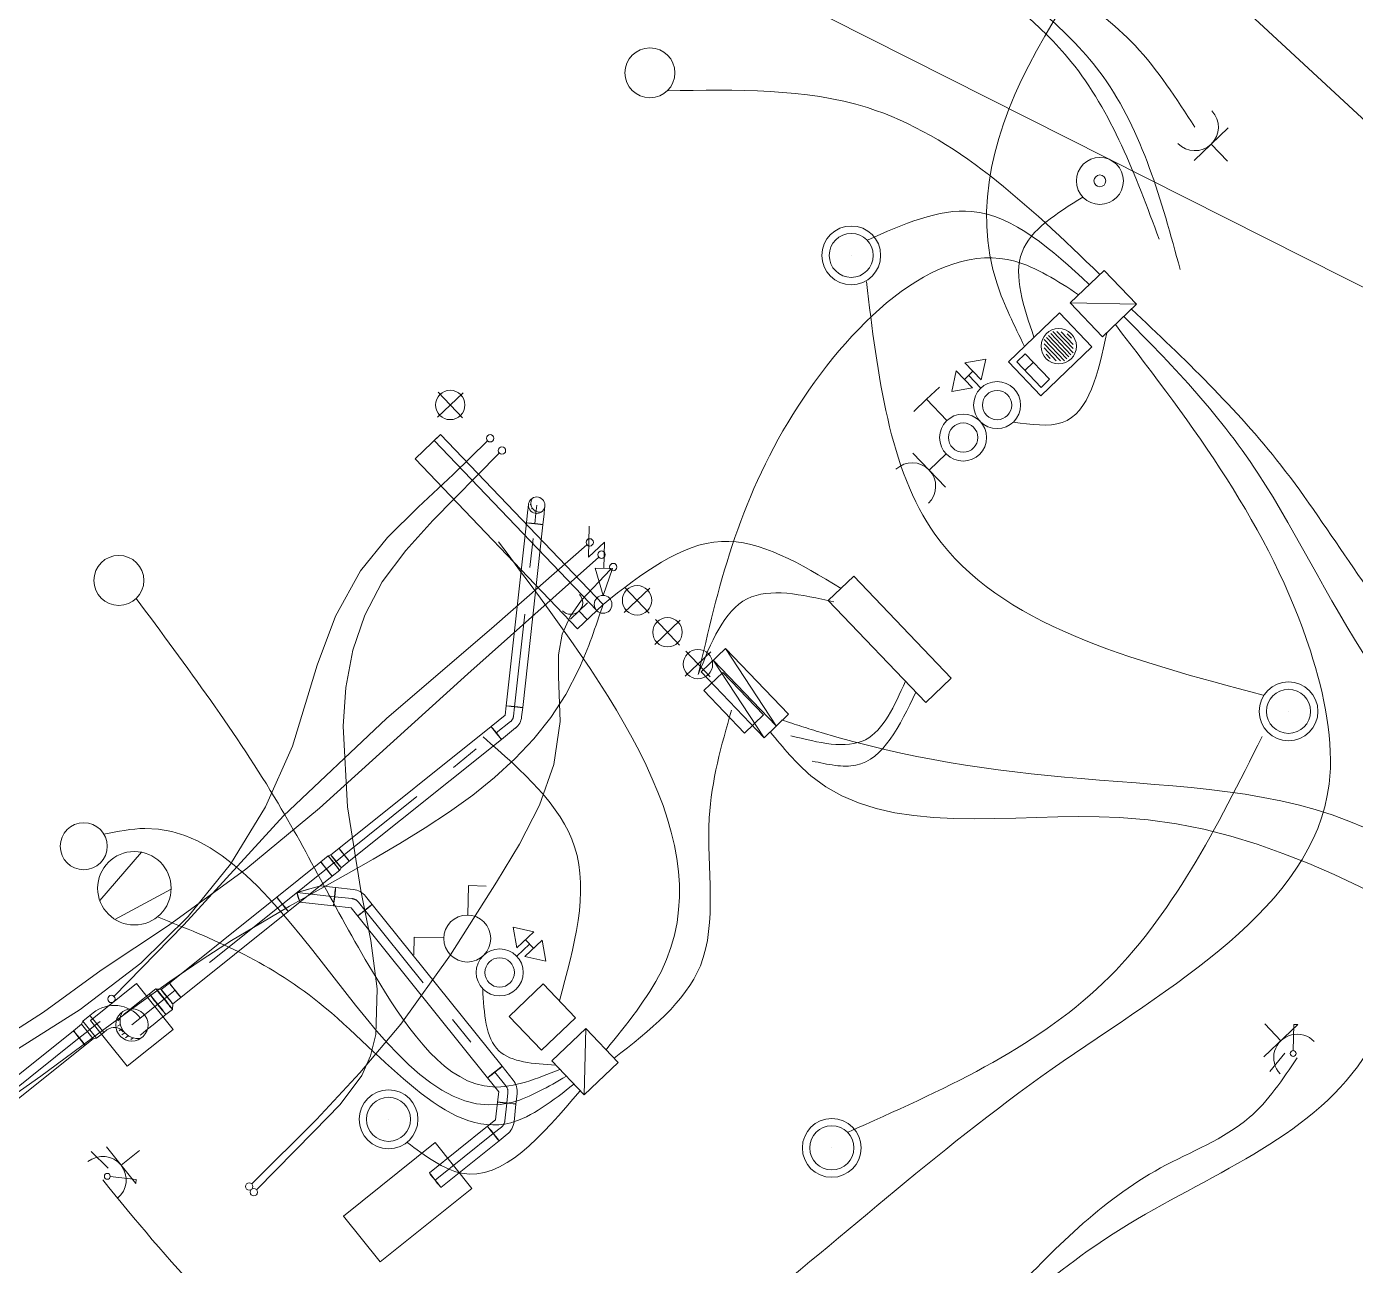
# Model space of a CAD drawing. Header units: metres. Extents: x 2747662.9 to 2747731.3, y 1250221.9 to 1250283.3.
# Drawn here: x 2747701.815 to 2747706.337, y 1250266.753 to 1250270.969 of the extents above; entities that cross this region are included whole.
import ezdxf

# ---------------------------------------------------------------- set-up
doc = ezdxf.new("R2010")
doc.units = ezdxf.units.M
doc.header["$MEASUREMENT"] = 0
for name, pattern in [('EL_Boden', [900, 600, -300]), ('STRICHPUNKT2-A0PKIVIO00', [0.635, 0.3175, -0.15875, 0, -0.15875]), ('STRICHPUNKT2-A0PKIVIT00', [0.635, 0.3175, -0.15875, 0, -0.15875])]:
    doc.linetypes.add(name, pattern=pattern)
for name, color, linetype in [('___deckendurchbruch', 7, 'Continuous'), ('___elektro', 7, 'Continuous'), ('___sanitär', 7, 'Continuous')]:
    doc.layers.add(name, color=color, linetype=linetype)

msp = doc.modelspace()

# ---------------------------------------------------------------- linework, layer by layer
at = {"layer": '___deckendurchbruch', "color": 215, "linetype": 'STRICHPUNKT2-A0PKIVIT00', "lineweight": 0, "true_color": 0xa44f91}
for p, q in [((2747703.2135, 1250269.6398), (2747703.3005, 1250269.7224)), ((2747703.2983, 1250269.6376), (2747703.2157, 1250269.7246)), ((2747703.8492, 1250268.9747), (2747703.9362, 1250269.0574)), ((2747703.9341, 1250268.9726), (2747703.8514, 1250269.0596)), ((2747703.9529, 1250268.8663), (2747704.0399, 1250268.949)), ((2747704.0377, 1250268.8641), (2747703.9551, 1250268.9511)), ((2747704.0565, 1250268.7579), (2747704.1435, 1250268.8405)), ((2747704.1414, 1250268.7557), (2747704.0587, 1250268.8427))]:
    msp.add_line(p, q, dxfattribs=at)
at = {"layer": '___deckendurchbruch', "color": 215, "linetype": 'Continuous', "lineweight": 0, "true_color": 0xa44f91}
for centre in [(2747703.257, 1250269.6811), (2747703.8927, 1250269.0161), (2747703.9964, 1250268.9076), (2747704.1, 1250268.7992)]:
    msp.add_circle(centre, 0.05, dxfattribs=at)
at = {"layer": '___elektro', "color": 30, "linetype": 'Continuous', "lineweight": 0, "true_color": 0xff8d1c}
for p, q in [((2747704.1717, 1250272.687), (2747707.6879, 1250269.4247)), ((2747702.9195, 1250271.8196), (2747707.7092, 1250269.4024)), ((2747703.8779, 1250270.873), (2747703.878, 1250270.8731)), ((2747703.9981, 1250270.8703), (2747703.9982, 1250270.8704)), ((2747703.8752, 1250270.7529), (2747703.8753, 1250270.7529)), ((2747703.9954, 1250270.7501), (2747703.9955, 1250270.7502)), ((2747703.9954, 1250270.7501), (2747703.9955, 1250270.7502)), ((2747703.9954, 1250270.7501), (2747703.9955, 1250270.7502)), ((2747705.7884, 1250270.5135), (2747705.904, 1250270.6241)), ((2747705.8462, 1250270.5688), (2747705.9015, 1250270.5109)), ((2747705.4124, 1250270.5016), (2747705.4124, 1250270.5017)), ((2747705.5255, 1250270.4991), (2747705.5255, 1250270.4991)), ((2747705.9015, 1250270.5109), (2747705.9015, 1250270.511)), ((2747705.9015, 1250270.5109), (2747705.9015, 1250270.511)), ((2747705.4098, 1250270.3885), (2747705.4098, 1250270.3886)), ((2747705.5229, 1250270.386), (2747705.523, 1250270.386)), ((2747704.5526, 1250270.2625), (2747704.5527, 1250270.2626)), ((2747704.694, 1250270.2593), (2747704.694, 1250270.2594)), ((2747704.6217, 1250270.1902), (2747704.6218, 1250270.1903)), ((2747704.5494, 1250270.1211), (2747704.5495, 1250270.1212)), ((2747704.5494, 1250270.1211), (2747704.5495, 1250270.1212)), ((2747704.6908, 1250270.118), (2747704.6909, 1250270.118)), ((2747705.482, 1250270.1393), (2747705.3663, 1250270.0288)), ((2747705.4675, 1250270.1255), (2747705.4676, 1250270.1256)), ((2747705.5926, 1250270.0237), (2747705.482, 1250270.1393)), ((2747705.4958, 1250270.1249), (2747705.4959, 1250270.1249)), ((2747705.4097, 1250270.0702), (2747705.4098, 1250270.0703)), ((2747705.4242, 1250270.0841), (2747705.4242, 1250270.0841)), ((2747705.4386, 1250270.0979), (2747705.4387, 1250270.0979)), ((2747705.4531, 1250270.1117), (2747705.4531, 1250270.1117)), ((2747705.5096, 1250270.1104), (2747705.5097, 1250270.1105)), ((2747705.5235, 1250270.096), (2747705.5235, 1250270.096)), ((2747705.5373, 1250270.0815), (2747705.5373, 1250270.0815)), ((2747705.5511, 1250270.0671), (2747705.5511, 1250270.0671)), ((2747705.3663, 1250270.0288), (2747705.4769, 1250269.9131)), ((2747705.3663, 1250270.0288), (2747705.5926, 1250270.0237)), ((2747705.3808, 1250270.0426), (2747705.3808, 1250270.0426)), ((2747705.3953, 1250270.0564), (2747705.3953, 1250270.0565)), ((2747705.4769, 1250269.9131), (2747705.5926, 1250270.0237)), ((2747705.5649, 1250270.0526), (2747705.565, 1250270.0526)), ((2747705.5787, 1250270.0381), (2747705.5788, 1250270.0382)), ((2747705.3302, 1250269.9942), (2747705.1567, 1250269.8284)), ((2747705.4408, 1250269.8786), (2747705.3302, 1250269.9942)), ((2747705.3802, 1250270.0143), (2747705.3802, 1250270.0144)), ((2747705.394, 1250269.9999), (2747705.394, 1250269.9999)), ((2747705.4078, 1250269.9854), (2747705.4078, 1250269.9854)), ((2747705.5492, 1250269.9822), (2747705.5492, 1250269.9823)), ((2747705.5636, 1250269.9961), (2747705.5637, 1250269.9961)), ((2747705.5781, 1250270.0099), (2747705.5781, 1250270.0099)), ((2747705.3076, 1250269.9311), (2747705.3767, 1250269.8588)), ((2747705.3855, 1250269.9364), (2747705.3855, 1250269.9364)), ((2747705.4216, 1250269.971), (2747705.4217, 1250269.971)), ((2747705.4354, 1250269.9565), (2747705.4355, 1250269.9565)), ((2747705.4493, 1250269.942), (2747705.4493, 1250269.9421)), ((2747705.5058, 1250269.9408), (2747705.5059, 1250269.9408)), ((2747705.5203, 1250269.9546), (2747705.5203, 1250269.9546)), ((2747705.5347, 1250269.9684), (2747705.5348, 1250269.9684)), ((2747705.2579, 1250269.9251), (2747705.258, 1250269.9252)), ((2747705.2783, 1250269.8893), (2747705.3336, 1250269.8315)), ((2747705.2786, 1250269.9034), (2747705.3477, 1250269.8312)), ((2747705.2859, 1250269.9104), (2747705.355, 1250269.8381)), ((2747705.2931, 1250269.9173), (2747705.3622, 1250269.845)), ((2747705.3003, 1250269.9242), (2747705.3694, 1250269.8519)), ((2747705.3217, 1250269.9308), (2747705.377, 1250269.8729)), ((2747705.3358, 1250269.9305), (2747705.3773, 1250269.8871)), ((2747705.3569, 1250269.9229), (2747705.3707, 1250269.9084)), ((2747705.4631, 1250269.9276), (2747705.4631, 1250269.9276)), ((2747705.4914, 1250269.9269), (2747705.4914, 1250269.927)), ((2747705.2673, 1250269.7127), (2747705.4408, 1250269.8786)), ((2747705.278, 1250269.8752), (2747705.3195, 1250269.8318)), ((2747705.2846, 1250269.8538), (2747705.2984, 1250269.8393)), ((2747704.9635, 1250269.7267), (2747704.9792, 1250269.797)), ((2747705.0345, 1250269.7392), (2747704.9792, 1250269.797)), ((2747705.0068, 1250269.7681), (2747705.0357, 1250269.7958)), ((2747705.0791, 1250269.8372), (2747705.0081, 1250269.8247)), ((2747705.0634, 1250269.7668), (2747705.0081, 1250269.8247)), ((2747705.0791, 1250269.8372), (2747705.0634, 1250269.7668)), ((2747705.1567, 1250269.8284), (2747705.2673, 1250269.7127)), ((2747705.2126, 1250269.7988), (2747705.2415, 1250269.8265)), ((2747705.3685, 1250269.8095), (2747705.3685, 1250269.8095)), ((2747705.0213, 1250269.7819), (2747705.0627, 1250269.7386)), ((2747705.212, 1250269.7706), (2747705.212, 1250269.7706)), ((2747704.878, 1250269.7003), (2747704.9214, 1250269.7417)), ((2747704.9635, 1250269.7267), (2747705.0345, 1250269.7392)), ((2747705.0627, 1250269.7386), (2747705.0628, 1250269.7386)), ((2747705.1759, 1250269.736), (2747705.1759, 1250269.736)), ((2747704.878, 1250269.7003), (2747704.8346, 1250269.6588)), ((2747704.9471, 1250269.628), (2747704.878, 1250269.7003)), ((2747704.9471, 1250269.628), (2747704.9471, 1250269.628)), ((2747705.0602, 1250269.6255), (2747705.0602, 1250269.6255)), ((2747705.0602, 1250269.6255), (2747705.0602, 1250269.6255)), ((2747705.1733, 1250269.6229), (2747705.1733, 1250269.6229)), ((2747703.1703, 1250269.5291), (2747703.1703, 1250269.5291)), ((2747704.942, 1250269.4018), (2747704.8314, 1250269.5174)), ((2747704.8867, 1250269.4596), (2747704.9445, 1250269.5149)), ((2747704.9445, 1250269.5149), (2747704.9446, 1250269.5149)), ((2747704.9445, 1250269.5149), (2747704.9446, 1250269.5149)), ((2747704.9445, 1250269.5149), (2747704.9446, 1250269.5149)), ((2747705.0576, 1250269.5123), (2747705.0577, 1250269.5124)), ((2747703.5007, 1250269.2915), (2747703.5008, 1250269.2916)), ((2747703.7277, 1250269.1627), (2747703.7301, 1250269.2687)), ((2747703.414, 1250269.2086), (2747703.414, 1250269.2086)), ((2747703.7819, 1250269.2145), (2747703.7277, 1250269.1627)), ((2747703.7799, 1250269.125), (2747703.7819, 1250269.2145)), ((2747702.0708, 1250269.1455), (2747702.0709, 1250269.1455)), ((2747702.191, 1250269.1428), (2747702.191, 1250269.1428)), ((2747703.8091, 1250269.1243), (2747703.7506, 1250269.1257)), ((2747703.7778, 1250269.0327), (2747703.7506, 1250269.1257)), ((2747703.7778, 1250269.0327), (2747703.8091, 1250269.1243)), ((2747704.5868, 1250269.057), (2747704.5868, 1250269.0571)), ((2747702.0681, 1250269.0253), (2747702.0682, 1250269.0254)), ((2747702.1883, 1250269.0226), (2747702.1883, 1250269.0227)), ((2747702.1883, 1250269.0226), (2747702.1883, 1250269.0227)), ((2747702.1883, 1250269.0226), (2747702.1883, 1250269.0227)), ((2747703.6665, 1250268.9521), (2747703.7244, 1250269.0073)), ((2747703.7771, 1250269.0024), (2747703.7772, 1250269.0024)), ((2747703.6955, 1250268.9797), (2747703.7231, 1250268.9508)), ((2747703.6955, 1250268.9797), (2747703.6955, 1250268.9797)), ((2747703.7231, 1250268.9508), (2747703.7231, 1250268.9508)), ((2747704.796, 1250268.925), (2747704.796, 1250268.925)), ((2747704.1939, 1250268.8523), (2747704.1107, 1250268.7728)), ((2747704.4081, 1250268.6282), (2747704.1939, 1250268.8523)), ((2747704.3665, 1250268.5885), (2747704.1939, 1250268.8523)), ((2747704.1523, 1250268.8126), (2747704.3665, 1250268.5885)), ((2747704.3249, 1250268.5487), (2747704.1523, 1250268.8126)), ((2747704.1731, 1250268.8324), (2747704.1731, 1250268.8324)), ((2747704.7092, 1250268.8421), (2747704.7093, 1250268.8421)), ((2747704.1107, 1250268.7728), (2747704.3249, 1250268.5487)), ((2747704.1107, 1250268.7728), (2747704.3249, 1250268.5487)), ((2747704.1315, 1250268.7927), (2747704.1316, 1250268.7927)), ((2747704.301, 1250268.7402), (2747704.301, 1250268.7403)), ((2747704.9185, 1250268.7101), (2747704.9185, 1250268.7101)), ((2747706.0406, 1250268.7106), (2747706.0406, 1250268.7106)), ((2747706.182, 1250268.7074), (2747706.182, 1250268.7074)), ((2747704.2178, 1250268.6608), (2747704.2179, 1250268.6608)), ((2747704.3249, 1250268.5487), (2747704.4081, 1250268.6282)), ((2747704.3249, 1250268.5487), (2747704.4081, 1250268.6282)), ((2747704.3249, 1250268.5487), (2747704.4081, 1250268.6282)), ((2747706.1097, 1250268.6383), (2747706.1097, 1250268.6383)), ((2747704.3873, 1250268.6083), (2747704.3873, 1250268.6084)), ((2747704.3457, 1250268.5686), (2747704.3458, 1250268.5686)), ((2747706.0374, 1250268.5692), (2747706.0374, 1250268.5692)), ((2747706.0374, 1250268.5692), (2747706.0374, 1250268.5692)), ((2747706.1788, 1250268.566), (2747706.1788, 1250268.5661)), ((2747701.9599, 1250268.2418), (2747701.9599, 1250268.2418)), ((2747702.0723, 1250268.2293), (2747702.0724, 1250268.2293)), ((2747701.9474, 1250268.1293), (2747701.9475, 1250268.1294)), ((2747702.2065, 1250268.1588), (2747702.0644, 1250267.9944)), ((2747702.104, 1250268.1337), (2747702.1041, 1250268.1338)), ((2747702.0599, 1250268.1169), (2747702.0599, 1250268.1169)), ((2747702.2797, 1250268.1144), (2747702.2798, 1250268.1144)), ((2747702.3072, 1250268.0332), (2747702.1158, 1250267.9303)), ((2747703.3166, 1250267.9452), (2747703.3188, 1250268.0452)), ((2747703.3188, 1250268.0452), (2747703.3788, 1250268.0439)), ((2747702.0847, 1250267.958), (2747702.0847, 1250267.958)), ((2747702.2604, 1250267.9386), (2747702.2604, 1250267.9387)), ((2747703.2595, 1250267.9231), (2747703.2595, 1250267.9231)), ((2747703.3726, 1250267.9205), (2747703.3726, 1250267.9206)), ((2747703.4712, 1250267.9042), (2747703.5416, 1250267.8884)), ((2747703.4712, 1250267.9042), (2747703.4838, 1250267.8332)), ((2747703.1348, 1250267.8693), (2747703.1335, 1250267.8093)), ((2747703.2348, 1250267.8671), (2747703.1348, 1250267.8693)), ((2747703.4838, 1250267.8332), (2747703.5416, 1250267.8884)), ((2747703.5114, 1250267.8042), (2747703.5693, 1250267.8595)), ((2747703.5127, 1250267.8608), (2747703.5403, 1250267.8319)), ((2747703.5818, 1250267.7885), (2747703.5693, 1250267.8595)), ((2747703.2569, 1250267.81), (2747703.257, 1250267.81)), ((2747703.37, 1250267.8074), (2747703.3701, 1250267.8074)), ((2747703.37, 1250267.8074), (2747703.3701, 1250267.8074)), ((2747703.5265, 1250267.8463), (2747703.4831, 1250267.8049)), ((2747703.4831, 1250267.8049), (2747703.4832, 1250267.8049)), ((2747703.5818, 1250267.7885), (2747703.5114, 1250267.8042)), ((2747703.3675, 1250267.6943), (2747703.3675, 1250267.6943)), ((2747703.573, 1250267.7109), (2747703.4573, 1250267.6003)), ((2747703.4806, 1250267.6918), (2747703.4806, 1250267.6918)), ((2747703.6835, 1250267.5952), (2747703.573, 1250267.7109)), ((2747703.4573, 1250267.6003), (2747703.5679, 1250267.4847)), ((2747703.4718, 1250267.6142), (2747703.4718, 1250267.6142)), ((2747703.5679, 1250267.4847), (2747703.6835, 1250267.5952)), ((2747703.7181, 1250267.5591), (2747703.6024, 1250267.4485)), ((2747703.7036, 1250267.5453), (2747703.7037, 1250267.5453)), ((2747703.7181, 1250267.5591), (2747703.713, 1250267.3329)), ((2747703.8287, 1250267.4435), (2747703.7181, 1250267.5591)), ((2747703.7319, 1250267.5446), (2747703.732, 1250267.5447)), ((2747706.1417, 1250267.5726), (2747706.0261, 1250267.462)), ((2747706.0286, 1250267.5751), (2747706.0287, 1250267.5752)), ((2747706.0286, 1250267.5751), (2747706.0287, 1250267.5752)), ((2747706.0839, 1250267.5173), (2747706.0286, 1250267.5751)), ((2747706.1256, 1250267.4839), (2747706.1276, 1250267.5729)), ((2747706.1276, 1250267.5729), (2747706.1417, 1250267.5726)), ((2747703.6458, 1250267.49), (2747703.6458, 1250267.49)), ((2747703.6603, 1250267.5038), (2747703.6603, 1250267.5039)), ((2747703.6747, 1250267.5176), (2747703.6748, 1250267.5177)), ((2747703.6892, 1250267.5315), (2747703.6892, 1250267.5315)), ((2747703.7457, 1250267.5302), (2747703.7458, 1250267.5302)), ((2747703.7596, 1250267.5157), (2747703.7596, 1250267.5158)), ((2747703.7734, 1250267.5013), (2747703.7734, 1250267.5013)), ((2747703.6024, 1250267.4485), (2747703.713, 1250267.3329)), ((2747703.6169, 1250267.4624), (2747703.6169, 1250267.4624)), ((2747703.6313, 1250267.4762), (2747703.6314, 1250267.4762)), ((2747703.7872, 1250267.4868), (2747703.7872, 1250267.4868)), ((2747703.801, 1250267.4724), (2747703.8011, 1250267.4724)), ((2747703.8148, 1250267.4579), (2747703.8149, 1250267.4579)), ((2747706.0971, 1250267.4746), (2747706.0462, 1250267.4121)), ((2747703.6163, 1250267.4341), (2747703.6163, 1250267.4341)), ((2747703.6301, 1250267.4196), (2747703.6301, 1250267.4197)), ((2747703.6439, 1250267.4052), (2747703.6439, 1250267.4052)), ((2747703.713, 1250267.3329), (2747703.8287, 1250267.4435)), ((2747703.7853, 1250267.402), (2747703.7853, 1250267.402)), ((2747703.7997, 1250267.4158), (2747703.7998, 1250267.4158)), ((2747703.8142, 1250267.4296), (2747703.8142, 1250267.4297)), ((2747703.6577, 1250267.3907), (2747703.6578, 1250267.3907)), ((2747703.6715, 1250267.3763), (2747703.6716, 1250267.3763)), ((2747703.6854, 1250267.3618), (2747703.6854, 1250267.3618)), ((2747703.7419, 1250267.3605), (2747703.742, 1250267.3606)), ((2747703.7564, 1250267.3743), (2747703.7564, 1250267.3744)), ((2747703.7708, 1250267.3882), (2747703.7709, 1250267.3882)), ((2747702.9781, 1250267.3221), (2747702.9781, 1250267.3221)), ((2747703.1195, 1250267.3189), (2747703.1195, 1250267.3189)), ((2747703.6992, 1250267.3473), (2747703.6992, 1250267.3474)), ((2747703.7275, 1250267.3467), (2747703.7275, 1250267.3467)), ((2747703.0472, 1250267.2498), (2747703.0472, 1250267.2498)), ((2747704.4862, 1250267.2247), (2747704.4863, 1250267.2248)), ((2747704.6276, 1250267.2216), (2747704.6277, 1250267.2216)), ((2747702.9749, 1250267.1807), (2747702.975, 1250267.1807)), ((2747702.9749, 1250267.1807), (2747702.975, 1250267.1807)), ((2747703.1163, 1250267.1775), (2747703.1164, 1250267.1775)), ((2747702.0931, 1250267.084), (2747702.0353, 1250267.1402)), ((2747702.1868, 1250267.031), (2747702.0868, 1250267.1558)), ((2747702.1368, 1250267.0934), (2747702.1992, 1250267.1434)), ((2747702.1992, 1250267.1434), (2747702.1993, 1250267.1435)), ((2747702.1992, 1250267.1434), (2747702.1993, 1250267.1435)), ((2747704.5553, 1250267.1525), (2747704.5554, 1250267.1525)), ((2747704.4831, 1250267.0834), (2747704.4831, 1250267.0834)), ((2747704.4831, 1250267.0834), (2747704.4831, 1250267.0834)), ((2747702.0999, 1250267.0548), (2747702.1884, 1250267.0451)), ((2747702.1884, 1250267.0451), (2747702.1868, 1250267.031)), ((2747704.6244, 1250267.0802), (2747704.6245, 1250267.0802))]:
    msp.add_line(p, q, dxfattribs=at)
for points in [[(2747705.185, 1250269.8278), (2747705.2679, 1250269.741), (2747705.2968, 1250269.7687), (2747705.2139, 1250269.8554)], [(2747703.7771, 1250269.0024), (2747703.2243, 1250269.5807), (2747703.1376, 1250269.4978), (2747703.6904, 1250268.9195)], [(2747703.7771, 1250269.0024), (2747703.2243, 1250269.5807), (2747703.2026, 1250269.56), (2747703.7554, 1250268.9817)], [(2747704.9618, 1250268.7515), (2747704.6301, 1250269.0985), (2747704.5434, 1250269.0156), (2747704.8751, 1250268.6686)], [(2747704.2581, 1250268.5642), (2747704.3232, 1250268.6264), (2747704.185, 1250268.771), (2747704.1199, 1250268.7088)]]:
    msp.add_lwpolyline(points, close=True, dxfattribs=at)
for centre, radius in [((2747703.9367, 1250270.8116), 0.085), ((2747705.4676, 1250270.4438), 0.08), ((2747705.4676, 1250270.4438), 0.02), ((2747704.6217, 1250270.1902), 0.1), ((2747704.6217, 1250270.1902), 0.075), ((2747705.3277, 1250269.8811), 0.06), ((2747705.118, 1250269.6807), 0.08), ((2747705.118, 1250269.6807), 0.05), ((2747705.0024, 1250269.5702), 0.08), ((2747705.0024, 1250269.5702), 0.05), ((2747702.1296, 1250269.0841), 0.085), ((2747703.7771, 1250269.0024), 0.0303), ((2747706.1097, 1250268.6383), 0.1), ((2747706.1097, 1250268.6383), 0.075), ((2747702.0099, 1250268.1793), 0.08), ((2747702.1822, 1250268.0362), 0.125), ((2747703.3148, 1250267.8652), 0.08), ((2747703.4253, 1250267.7496), 0.08), ((2747703.4253, 1250267.7496), 0.05), ((2747706.1254, 1250267.4739), 0.01), ((2747703.0472, 1250267.2498), 0.1), ((2747703.0472, 1250267.2498), 0.075), ((2747704.5553, 1250267.1525), 0.1), ((2747704.5553, 1250267.1525), 0.075), ((2747702.09, 1250267.0559), 0.01)]:
    msp.add_circle(centre, radius, dxfattribs=at)
for centre, radius, start, end in [((2747705.7909, 1250270.6266), 0.08, 223.7099, 43.7099), ((2747704.8289, 1250269.4043), 0.08, 313.7099, 133.7099), ((2747703.6678, 1250269.0086), 0.04, 223.7099, 43.7099), ((2747706.1392, 1250267.4595), 0.08, 43.7099, 223.7099), ((2747702.0744, 1250267.0434), 0.08, 308.7099, 128.7099)]:
    msp.add_arc(centre, radius, start, end, dxfattribs=at)
for points, knots in [([(2747705.2114, 1250269.8805), (2747705.1764, 1250269.9512), (2747705.1413, 1250270.0218), (2747705.1181, 1250270.0929), (2747704.9471, 1250270.6163), (2747705.4182, 1250271.1642), (2747705.8023, 1250271.6577), (2747706.1701, 1250272.1301), (2747706.4582, 1250272.5527), (2747706.7933, 1250272.9582), (2747707.2996, 1250273.5709), (2747707.9131, 1250274.1446), (2747708.5266, 1250274.7184)], [0, 0, 0, 0, 1, 1, 1, 2, 2, 2, 3, 3, 3, 4, 4, 4, 4]), ([(2747705.0711, 1250271.2494), (2747705.2592, 1250271.151), (2747705.4472, 1250271.0526), (2747705.5874, 1250270.9041), (2747705.665, 1250270.8219), (2747705.728, 1250270.7242), (2747705.7909, 1250270.6266)], [0, 0, 0, 0, 1, 1, 1, 2, 2, 2, 2]), ([(2747705.0277, 1250271.208), (2747705.1953, 1250271.0837), (2747705.3629, 1250270.9594), (2747705.4785, 1250270.7989), (2747705.6127, 1250270.6126), (2747705.6767, 1250270.3775), (2747705.7408, 1250270.1423)], [0, 0, 0, 0, 1, 1, 1, 2, 2, 2, 2]), ([(2747704.9988, 1250271.1803), (2747705.1328, 1250271.0785), (2747705.2668, 1250270.9766), (2747705.3691, 1250270.8506), (2747705.5085, 1250270.6788), (2747705.589, 1250270.462), (2747705.6695, 1250270.2453)], [0, 0, 0, 0, 1, 1, 1, 2, 2, 2, 2]), ([(2747703.9954, 1250270.7501), (2747704.2311, 1250270.7546), (2747704.4668, 1250270.759), (2747704.6766, 1250270.693), (2747704.9753, 1250270.599), (2747705.2214, 1250270.3623), (2747705.4675, 1250270.1255)], [0, 0, 0, 0, 1, 1, 1, 2, 2, 2, 2]), ([(2747705.2435, 1250269.9113), (2747705.2079, 1250270.016), (2747705.1723, 1250270.1206), (2747705.2027, 1250270.2013), (2747705.2318, 1250270.2782), (2747705.3208, 1250270.3333), (2747705.4098, 1250270.3884)], [0, 0, 0, 0, 1, 1, 1, 2, 2, 2, 2]), ([(2747704.6764, 1250270.2425), (2747704.7978, 1250270.2962), (2747704.9192, 1250270.3498), (2747705.0313, 1250270.3397), (2747705.1749, 1250270.3267), (2747705.3033, 1250270.209), (2747705.4317, 1250270.0913)], [0, 0, 0, 0, 1, 1, 1, 2, 2, 2, 2]), ([(2747704.1008, 1250268.7632), (2747704.168, 1250269.0553), (2747704.2352, 1250269.3474), (2747704.4231, 1250269.649), (2747704.6062, 1250269.9427), (2747704.9038, 1250270.2455), (2747705.1786, 1250270.1703), (2747705.2519, 1250270.1503), (2747705.3236, 1250270.1033), (2747705.3953, 1250270.0564)], [0, 0, 0, 0, 1, 1, 1, 2, 2, 2, 3, 3, 3, 3]), ([(2747706.0229, 1250268.6937), (2747705.574, 1250268.8128), (2747705.1252, 1250268.932), (2747704.9066, 1250269.2411), (2747704.75, 1250269.4627), (2747704.7116, 1250269.7819), (2747704.6732, 1250270.1011)], [0, 0, 0, 0, 1, 1, 1, 2, 2, 2, 2]), ([(2747707.0495, 1250268.4541), (2747707.0132, 1250268.4456), (2747706.9769, 1250268.4371), (2747706.942, 1250268.4329), (2747706.5018, 1250268.3808), (2747706.284, 1250269.0245), (2747706.0053, 1250269.4488), (2747705.8637, 1250269.6643), (2747705.7065, 1250269.8233), (2747705.5492, 1250269.9822)], [0, 0, 0, 0, 1, 1, 1, 2, 2, 2, 3, 3, 3, 3]), ([(2747706.7552, 1250268.6483), (2747706.7009, 1250268.6955), (2747706.6466, 1250268.7428), (2747706.5962, 1250268.7936), (2747706.3966, 1250268.995), (2747706.2587, 1250269.2519), (2747706.0834, 1250269.4763), (2747705.9326, 1250269.6694), (2747705.7541, 1250269.8385), (2747705.5756, 1250270.0075)], [0, 0, 0, 0, 1, 1, 1, 2, 2, 2, 3, 3, 3, 3]), ([(2747703.4565, 1250266.0294), (2747703.7165, 1250266.2005), (2747703.9764, 1250266.3716), (2747704.2163, 1250266.5544), (2747704.5778, 1250266.83), (2747704.8936, 1250267.1323), (2747705.3054, 1250267.4211), (2747705.7055, 1250267.7016), (2747706.1961, 1250267.9693), (2747706.2477, 1250268.391), (2747706.2651, 1250268.5336), (2747706.2324, 1250268.6938), (2747706.1839, 1250268.8438), (2747706.0467, 1250269.2683), (2747705.7835, 1250269.6114), (2747705.5203, 1250269.9546)], [0, 0, 0, 0, 1, 1, 1, 2, 2, 2, 3, 3, 3, 4, 4, 4, 5, 5, 5, 5]), ([(2747705.1733, 1250269.6229), (2747705.2337, 1250269.6142), (2747705.2941, 1250269.6055), (2747705.3394, 1250269.6214), (2747705.4325, 1250269.654), (2747705.4619, 1250269.7905), (2747705.4914, 1250269.9269)], [0, 0, 0, 0, 1, 1, 1, 2, 2, 2, 2]), ([(2747703.4212, 1250269.2155), (2747703.8063, 1250268.7023), (2747704.1915, 1250268.1891), (2747703.9744, 1250267.7523), (2747703.9293, 1250267.6616), (2747703.8583, 1250267.5742), (2747703.7872, 1250267.4868)], [0, 0, 0, 0, 1, 1, 1, 2, 2, 2, 2]), ([(2747703.7771, 1250269.0024), (2747703.9095, 1250269.1063), (2747704.0418, 1250269.2101), (2747704.1798, 1250269.2167), (2747704.312, 1250269.2231), (2747704.4494, 1250269.14), (2747704.5868, 1250269.057)], [0, 0, 0, 0, 1, 1, 1, 2, 2, 2, 2]), ([(2747704.562, 1250269.0112), (2747704.4528, 1250269.0357), (2747704.3437, 1250269.0601), (2747704.2676, 1250269.0214), (2747704.1881, 1250268.9811), (2747704.1445, 1250268.8722), (2747704.1008, 1250268.7632)], [0, 0, 0, 0, 1, 1, 1, 2, 2, 2, 2]), ([(2747702.1883, 1250269.0226), (2747702.3601, 1250268.7911), (2747702.532, 1250268.5596), (2747702.6713, 1250268.3253), (2747702.787, 1250268.1309), (2747702.8803, 1250267.9345), (2747703.0172, 1250267.7119), (2747703.1185, 1250267.547), (2747703.2436, 1250267.3677), (2747703.4018, 1250267.3599), (2747703.4734, 1250267.3564), (2747703.5517, 1250267.388), (2747703.6301, 1250267.4196)], [0, 0, 0, 0, 1, 1, 1, 2, 2, 2, 3, 3, 3, 4, 4, 4, 4]), ([(2747703.8148, 1250267.4579), (2747703.9363, 1250267.5531), (2747704.0578, 1250267.6483), (2747704.1081, 1250267.7726), (2747704.1671, 1250267.9184), (2747704.1284, 1250268.1043), (2747704.1384, 1250268.2759), (2747704.1458, 1250268.4031), (2747704.1799, 1250268.5224), (2747704.2141, 1250268.6418)], [0, 0, 0, 0, 1, 1, 1, 2, 2, 2, 3, 3, 3, 3]), ([(2747703.6283, 1250267.653), (2747703.6793, 1250267.8378), (2747703.7302, 1250268.0227), (2747703.6803, 1250268.1767), (2747703.6342, 1250268.3191), (2747703.5018, 1250268.4351), (2747703.3694, 1250268.5512)], [0, 0, 0, 0, 1, 1, 1, 2, 2, 2, 2]), ([(2747704.6113, 1250267.206), (2747704.9274, 1250267.3471), (2747705.2435, 1250267.4882), (2747705.4787, 1250267.7138), (2747705.7122, 1250267.9378), (2747705.8659, 1250268.245), (2747706.0197, 1250268.5523)], [0, 0, 0, 0, 1, 1, 1, 2, 2, 2, 2]), ([(2747705.1752, 1250266.6072), (2747705.284, 1250266.6953), (2747705.3928, 1250266.7833), (2747705.5131, 1250266.8604), (2747705.7999, 1250267.0444), (2747706.1521, 1250267.1666), (2747706.3439, 1250267.4288), (2747706.4493, 1250267.5729), (2747706.5061, 1250267.7592), (2747706.5969, 1250267.9208), (2747706.7119, 1250268.1255), (2747706.8812, 1250268.2903), (2747707.0505, 1250268.4552)], [0, 0, 0, 0, 1, 1, 1, 2, 2, 2, 3, 3, 3, 4, 4, 4, 4]), ([(2747702.0786, 1250268.2202), (2747702.1256, 1250268.2297), (2747702.1725, 1250268.2391), (2747702.2177, 1250268.2399), (2747702.7204, 1250268.2482), (2747703.0155, 1250267.1845), (2747703.47, 1250267.3085), (2747703.5289, 1250267.3246), (2747703.5905, 1250267.3606), (2747703.6521, 1250267.3966)], [0, 0, 0, 0, 1, 1, 1, 2, 2, 2, 3, 3, 3, 3]), ([(2747702.2604, 1250267.9386), (2747702.446, 1250267.8651), (2747702.6315, 1250267.7916), (2747702.8111, 1250267.6466), (2747703.0326, 1250267.4677), (2747703.245, 1250267.1801), (2747703.4627, 1250267.2381), (2747703.5341, 1250267.2571), (2747703.606, 1250267.3133), (2747703.678, 1250267.3695)], [0, 0, 0, 0, 1, 1, 1, 2, 2, 2, 3, 3, 3, 3]), ([(2747703.3675, 1250267.6943), (2747703.3722, 1250267.6102), (2747703.3769, 1250267.526), (2747703.4225, 1250267.4831), (2747703.4643, 1250267.4437), (2747703.5403, 1250267.4389), (2747703.6163, 1250267.4341)], [0, 0, 0, 0, 1, 1, 1, 2, 2, 2, 2]), ([(2747706.1392, 1250267.4595), (2747706.0899, 1250267.3855), (2747706.0407, 1250267.3115), (2747705.976, 1250267.2558), (2747705.89, 1250267.1818), (2747705.7768, 1250267.1402), (2747705.6743, 1250267.0843), (2747705.4702, 1250266.9728), (2747705.3089, 1250266.8045), (2747705.1476, 1250266.6361)], [0, 0, 0, 0, 1, 1, 1, 2, 2, 2, 3, 3, 3, 3]), ([(2747703.1097, 1250267.1718), (2747703.1723, 1250267.1251), (2747703.235, 1250267.0785), (2747703.2959, 1250267.0663), (2747703.436, 1250267.0385), (2747703.5676, 1250267.1929), (2747703.6992, 1250267.3473)], [0, 0, 0, 0, 1, 1, 1, 2, 2, 2, 2]), ([(2747702.0743, 1250267.0435), (2747702.1857, 1250266.9074), (2747702.2971, 1250266.7713), (2747702.4235, 1250266.6415), (2747702.5918, 1250266.4689), (2747702.7868, 1250266.3075), (2747703.011, 1250266.2456), (2747703.1948, 1250266.1948), (2747703.3982, 1250266.2108), (2747703.5837, 1250266.1496), (2747703.7192, 1250266.1048), (2747703.8451, 1250266.0189), (2747703.9317, 1250265.9071), (2747703.9937, 1250265.8271), (2747704.0355, 1250265.7338), (2747704.0773, 1250265.6406)], [0, 0, 0, 0, 1, 1, 1, 2, 2, 2, 3, 3, 3, 4, 4, 4, 5, 5, 5, 5])]:
    msp.add_open_spline(points, degree=3, knots=knots, dxfattribs=at)
at = {"layer": '___elektro', "color": 30, "linetype": 'EL_Boden', "lineweight": 0, "true_color": 0xff8d1c}
for points, knots in [([(2747704.3457, 1250268.5686), (2747704.3898, 1250268.515), (2747704.4339, 1250268.4613), (2747704.484, 1250268.4193), (2747704.745, 1250268.2005), (2747705.1698, 1250268.297), (2747705.5341, 1250268.2774), (2747706.0664, 1250268.2488), (2747706.4694, 1250267.9723), (2747706.9788, 1250267.7204), (2747707.2302, 1250267.596), (2747707.5076, 1250267.4776), (2747707.7274, 1250267.5667), (2747707.923, 1250267.6459), (2747708.073, 1250267.8896), (2747708.1231, 1250268.12), (2747708.2181, 1250268.5563), (2747707.9551, 1250268.9452), (2747707.6921, 1250269.3341)], [0, 0, 0, 0, 1, 1, 1, 2, 2, 2, 3, 3, 3, 4, 4, 4, 5, 5, 5, 6, 6, 6, 6]), ([(2747704.3857, 1250268.6089), (2747704.4301, 1250268.5943), (2747704.4745, 1250268.5797), (2747704.5192, 1250268.5661), (2747704.8054, 1250268.4792), (2747705.1004, 1250268.4351), (2747705.4042, 1250268.4093), (2747705.7355, 1250268.3811), (2747706.0773, 1250268.3746), (2747706.3699, 1250268.2416), (2747706.7179, 1250268.0835), (2747706.9964, 1250267.7466), (2747707.3952, 1250267.6875), (2747707.5235, 1250267.6684), (2747707.6644, 1250267.6782), (2747707.7668, 1250267.7384), (2747707.9783, 1250267.8628), (2747708.0261, 1250268.2022), (2747707.9848, 1250268.4814), (2747707.9389, 1250268.7912), (2747707.7831, 1250269.027), (2747707.6273, 1250269.2627)], [0, 0, 0, 0, 1, 1, 1, 2, 2, 2, 3, 3, 3, 4, 4, 4, 5, 5, 5, 6, 6, 6, 7, 7, 7, 7]), ([(2747699.6459, 1250268.5401), (2747699.6912, 1250268.4491), (2747699.7365, 1250268.3581), (2747699.7907, 1250268.2728), (2747699.8929, 1250268.1121), (2747700.0267, 1250267.9716), (2747700.145, 1250267.8224), (2747700.2942, 1250267.6342), (2747700.4188, 1250267.4319), (2747700.5871, 1250267.2508), (2747700.6421, 1250267.1916), (2747700.7017, 1250267.1347), (2747700.7635, 1250267.0939), (2747701.2324, 1250266.7842), (2747701.8238, 1250267.4054), (2747702.4134, 1250267.7942), (2747702.9456, 1250268.1451), (2747703.4763, 1250268.3068), (2747703.6949, 1250268.7817), (2747703.7267, 1250268.8509), (2747703.7519, 1250268.9266), (2747703.7771, 1250269.0024)], [0, 0, 0, 0, 1, 1, 1, 2, 2, 2, 3, 3, 3, 4, 4, 4, 5, 5, 5, 6, 6, 6, 7, 7, 7, 7]), ([(2747704.8058, 1250268.7411), (2747704.7689, 1250268.6574), (2747704.732, 1250268.5737), (2747704.6696, 1250268.5418), (2747704.604, 1250268.5083), (2747704.5103, 1250268.5318), (2747704.4166, 1250268.5554)], [0, 0, 0, 0, 1, 1, 1, 2, 2, 2, 2]), ([(2747704.4892, 1250268.4692), (2747704.5415, 1250268.4577), (2747704.5937, 1250268.4461), (2747704.6374, 1250268.4551), (2747704.7319, 1250268.4744), (2747704.7866, 1250268.5891), (2747704.8413, 1250268.7039)], [0, 0, 0, 0, 1, 1, 1, 2, 2, 2, 2])]:
    msp.add_open_spline(points, degree=3, knots=knots, dxfattribs=at)
at = {"layer": '___sanitär', "color": 106, "linetype": 'Continuous', "lineweight": 0, "true_color": 0x008a1e}
for p, q in [((2747703.5205, 1250269.3156), (2747703.5165, 1250269.2799)), ((2747703.5212, 1250269.3227), (2747703.5205, 1250269.3156)), ((2747703.522, 1250269.3293), (2747703.5212, 1250269.3227)), ((2747703.5226, 1250269.335), (2747703.522, 1250269.3293)), ((2747703.5231, 1250269.3393), (2747703.5226, 1250269.335)), ((2747703.5234, 1250269.3421), (2747703.5231, 1250269.3393)), ((2747703.5235, 1250269.343), (2747703.5234, 1250269.3421)), ((2747703.5286, 1250269.3412), (2747703.5312, 1250269.343)), ((2747703.5335, 1250269.3276), (2747703.5364, 1250269.3296)), ((2747703.5445, 1250269.3182), (2747703.5471, 1250269.32)), ((2747703.5513, 1250269.3399), (2747703.5514, 1250269.3399)), ((2747703.5761, 1250269.3094), (2747703.5722, 1250269.2738)), ((2747703.5769, 1250269.3166), (2747703.5761, 1250269.3094)), ((2747703.5776, 1250269.3232), (2747703.5769, 1250269.3166)), ((2747703.5783, 1250269.3288), (2747703.5776, 1250269.3232)), ((2747703.5787, 1250269.3332), (2747703.5783, 1250269.3288)), ((2747703.579, 1250269.3359), (2747703.5787, 1250269.3332)), ((2747703.5791, 1250269.3369), (2747703.579, 1250269.3359)), ((2747703.4479, 1250268.6571), (2747703.5165, 1250269.2799)), ((2747703.5035, 1250268.6509), (2747703.5722, 1250269.2737)), ((2747703.3961, 1250268.5866), (2747703.4444, 1250268.6253)), ((2747703.4444, 1250268.6253), (2747703.4479, 1250268.657)), ((2747703.5, 1250268.6192), (2747703.5035, 1250268.6509)), ((2747702.8785, 1250268.1718), (2747703.3961, 1250268.5866)), ((2747703.4311, 1250268.5429), (2747703.4794, 1250268.5817)), ((2747702.9135, 1250268.1281), (2747703.4311, 1250268.5429)), ((2747702.8508, 1250268.1496), (2747702.8785, 1250268.1718)), ((2747702.6664, 1250268.0064), (2747702.8162, 1250268.1264)), ((2747702.8162, 1250268.1264), (2747702.8416, 1250268.1467)), ((2747702.8416, 1250268.1467), (2747702.8508, 1250268.1496)), ((2747702.8858, 1250268.1059), (2747702.9135, 1250268.1281)), ((2747702.7058, 1250267.9572), (2747702.8556, 1250268.0773)), ((2747702.8556, 1250268.0773), (2747702.881, 1250268.0976)), ((2747702.881, 1250268.0976), (2747702.8858, 1250268.1059)), ((2747702.7748, 1250268.0328), (2747702.7557, 1250268.0273)), ((2747702.7566, 1250268.0276), (2747702.7756, 1250268.0331)), ((2747702.7912, 1250268.0376), (2747702.7748, 1250268.0328)), ((2747702.7756, 1250268.0331), (2747702.7919, 1250268.0378)), ((2747702.8039, 1250268.0413), (2747702.7912, 1250268.0376)), ((2747702.7919, 1250268.0378), (2747702.8044, 1250268.0414)), ((2747702.8119, 1250268.0436), (2747702.8039, 1250268.0413)), ((2747702.8044, 1250268.0414), (2747702.8121, 1250268.0437)), ((2747702.8147, 1250268.0445), (2747702.8119, 1250268.0436)), ((2747702.8121, 1250268.0437), (2747702.8147, 1250268.0445)), ((2747702.8147, 1250268.0445), (2747702.8668, 1250268.0387)), ((2747702.8661, 1250268.0344), (2747702.8655, 1250268.0294)), ((2747702.8666, 1250268.0376), (2747702.8661, 1250268.0344)), ((2747702.8662, 1250268.0296), (2747702.8666, 1250268.0346)), ((2747702.8668, 1250268.0387), (2747702.8666, 1250268.0376)), ((2747702.8666, 1250268.0346), (2747702.8668, 1250268.0377)), ((2747702.8668, 1250268.0377), (2747702.8668, 1250268.0387)), ((2747702.8668, 1250268.0387), (2747702.9269, 1250268.0321)), ((2747702.6664, 1250268.0064), (2747702.3013, 1250267.7136)), ((2747702.7557, 1250268.0273), (2747702.7352, 1250268.0213)), ((2747702.7352, 1250268.0213), (2747702.7377, 1250268.0129)), ((2747702.7362, 1250268.0216), (2747702.7566, 1250268.0276)), ((2747702.7386, 1250268.0131), (2747702.7362, 1250268.0216)), ((2747702.7377, 1250268.0129), (2747702.74, 1250268.005)), ((2747702.7409, 1250268.0052), (2747702.7386, 1250268.0131)), ((2747702.74, 1250268.005), (2747702.7421, 1250267.9982)), ((2747702.7428, 1250267.9984), (2747702.7409, 1250268.0052)), ((2747702.7421, 1250267.9982), (2747702.7437, 1250267.9931)), ((2747702.7442, 1250267.9932), (2747702.7428, 1250267.9984)), ((2747702.7437, 1250267.9931), (2747702.7447, 1250267.9898)), ((2747702.745, 1250267.9899), (2747702.7442, 1250267.9932)), ((2747702.7447, 1250267.9898), (2747702.7452, 1250267.9887)), ((2747702.7452, 1250267.9887), (2747702.745, 1250267.9899)), ((2747702.7452, 1250267.9887), (2747702.8599, 1250267.9761)), ((2747702.8612, 1250267.9916), (2747702.8606, 1250267.9852)), ((2747702.862, 1250267.9991), (2747702.8612, 1250267.9916)), ((2747702.8613, 1250267.9854), (2747702.8621, 1250267.9919)), ((2747702.8629, 1250268.0072), (2747702.862, 1250267.9991)), ((2747702.8621, 1250267.9919), (2747702.863, 1250267.9994)), ((2747702.8638, 1250268.0154), (2747702.8629, 1250268.0072)), ((2747702.863, 1250267.9994), (2747702.8639, 1250268.0075)), ((2747702.8647, 1250268.0229), (2747702.8638, 1250268.0154)), ((2747702.8639, 1250268.0075), (2747702.8648, 1250268.0156)), ((2747702.8655, 1250268.0294), (2747702.8647, 1250268.0229)), ((2747702.8648, 1250268.0156), (2747702.8655, 1250268.0232)), ((2747702.8655, 1250268.0232), (2747702.8662, 1250268.0296)), ((2747702.9692, 1250268.0089), (2747702.9914, 1250267.9812)), ((2747702.7058, 1250267.9572), (2747702.3406, 1250267.6645)), ((2747702.8602, 1250267.9802), (2747702.8599, 1250267.9771)), ((2747702.8599, 1250267.9761), (2747702.8602, 1250267.9772)), ((2747702.8599, 1250267.9771), (2747702.8599, 1250267.9761)), ((2747702.8599, 1250267.9761), (2747702.92, 1250267.9695)), ((2747702.8606, 1250267.9852), (2747702.8602, 1250267.9802)), ((2747702.8602, 1250267.9772), (2747702.8606, 1250267.9803)), ((2747702.8606, 1250267.9803), (2747702.8613, 1250267.9854)), ((2747702.92, 1250267.9695), (2747702.9423, 1250267.9418)), ((2747702.9422, 1250267.9418), (2747703.3842, 1250267.3908)), ((2747702.9914, 1250267.9812), (2747703.4333, 1250267.4302)), ((2747702.0331, 1250267.5866), (2747702.1891, 1250267.7117)), ((2747702.1891, 1250267.7117), (2747702.0331, 1250267.5866)), ((2747702.0331, 1250267.5866), (2747702.1891, 1250267.7117)), ((2747702.1891, 1250267.7117), (2747702.0331, 1250267.5866)), ((2747702.1891, 1250267.7117), (2747702.3142, 1250267.5557)), ((2747702.1891, 1250267.7117), (2747702.3142, 1250267.5557)), ((2747702.1891, 1250267.7117), (2747702.1892, 1250267.7117)), ((2747702.1891, 1250267.7117), (2747702.3142, 1250267.5557)), ((2747702.1891, 1250267.7117), (2747702.3142, 1250267.5557)), ((2747702.1891, 1250267.7117), (2747702.1892, 1250267.7117)), ((2747702.2105, 1250267.6583), (2747702.2333, 1250267.6766)), ((2747702.2333, 1250267.6766), (2747702.2556, 1250267.6944)), ((2747702.2556, 1250267.6944), (2747702.2736, 1250267.6915)), ((2747702.2736, 1250267.6915), (2747702.3013, 1250267.7136)), ((2747702.1573, 1250267.6157), (2747702.1712, 1250267.6268)), ((2747702.1712, 1250267.6268), (2747702.1893, 1250267.6413)), ((2747702.1893, 1250267.6413), (2747702.2105, 1250267.6583)), ((2747702.3118, 1250267.6241), (2747702.3129, 1250267.6423)), ((2747702.3129, 1250267.6423), (2747702.3406, 1250267.6645)), ((2747702.0069, 1250267.5843), (2747702.0028, 1250267.5734)), ((2747702.0311, 1250267.6037), (2747702.0069, 1250267.5843)), ((2747702.0069, 1250267.5843), (2747702.0537, 1250267.5257)), ((2747702.042, 1250267.6124), (2747702.0311, 1250267.6037)), ((2747702.0448, 1250267.5865), (2747702.0311, 1250267.6037)), ((2747702.0311, 1250267.6037), (2747702.0448, 1250267.5865)), ((2747702.0331, 1250267.5866), (2747702.1582, 1250267.4306)), ((2747702.0331, 1250267.5866), (2747702.1582, 1250267.4306)), ((2747702.0331, 1250267.5866), (2747702.0331, 1250267.5866)), ((2747702.0331, 1250267.5866), (2747702.1582, 1250267.4306)), ((2747702.0331, 1250267.5866), (2747702.1582, 1250267.4306)), ((2747702.0331, 1250267.5866), (2747702.0331, 1250267.5866)), ((2747702.0642, 1250267.5623), (2747702.0448, 1250267.5865)), ((2747702.0448, 1250267.5865), (2747702.0642, 1250267.5623)), ((2747702.1255, 1250267.5855), (2747702.1339, 1250267.5914)), ((2747702.1455, 1250267.6063), (2747702.1485, 1250267.6087)), ((2747702.1485, 1250267.6087), (2747702.1573, 1250267.6157)), ((2747702.2456, 1250267.5711), (2747702.2668, 1250267.588)), ((2747702.2668, 1250267.588), (2747702.2896, 1250267.6063)), ((2747702.2896, 1250267.6063), (2747702.3118, 1250267.6241)), ((2747701.9751, 1250267.5512), (2747701.5559, 1250267.2152)), ((2747702.0028, 1250267.5734), (2747701.9751, 1250267.5512)), ((2747701.9866, 1250267.5368), (2747701.9751, 1250267.5512)), ((2747702.0029, 1250267.5164), (2747701.9866, 1250267.5368)), ((2747702.0028, 1250267.5734), (2747702.0422, 1250267.5242)), ((2747702.0537, 1250267.5257), (2747702.0779, 1250267.5451)), ((2747702.0779, 1250267.5451), (2747702.0642, 1250267.5623)), ((2747702.0642, 1250267.5623), (2747702.0779, 1250267.5451)), ((2747702.0779, 1250267.5451), (2747702.0889, 1250267.5539)), ((2747702.1252, 1250267.5663), (2747702.1348, 1250267.5729)), ((2747702.1302, 1250267.5506), (2747702.1402, 1250267.5575)), ((2747702.1392, 1250267.5377), (2747702.1492, 1250267.5446)), ((2747702.1582, 1250267.4306), (2747702.3142, 1250267.5557)), ((2747702.3142, 1250267.5557), (2747702.1582, 1250267.4306)), ((2747702.1582, 1250267.4306), (2747702.3142, 1250267.5557)), ((2747702.3142, 1250267.5557), (2747702.1582, 1250267.4306)), ((2747702.1737, 1250267.5711), (2747702.1737, 1250267.5712)), ((2747702.2018, 1250267.536), (2747702.2048, 1250267.5384)), ((2747702.2048, 1250267.5384), (2747702.2135, 1250267.5454)), ((2747702.2135, 1250267.5454), (2747702.2274, 1250267.5565)), ((2747702.2274, 1250267.5565), (2747702.2456, 1250267.5711)), ((2747702.3142, 1250267.5557), (2747702.3143, 1250267.5557)), ((2747702.3142, 1250267.5557), (2747702.3143, 1250267.5557)), ((2747702.0145, 1250267.502), (2747701.5953, 1250267.1661)), ((2747702.0145, 1250267.502), (2747702.0029, 1250267.5164)), ((2747702.0145, 1250267.502), (2747702.0422, 1250267.5242)), ((2747702.0537, 1250267.5257), (2747702.0422, 1250267.5242)), ((2747702.152, 1250267.5275), (2747702.1616, 1250267.5341)), ((2747702.1702, 1250267.521), (2747702.1786, 1250267.5268)), ((2747702.1582, 1250267.4306), (2747702.1582, 1250267.4306)), ((2747702.1582, 1250267.4306), (2747702.1582, 1250267.4306)), ((2747703.4334, 1250267.4302), (2747703.4712, 1250267.3831)), ((2747703.3842, 1250267.3907), (2747703.422, 1250267.3436)), ((2747703.4181, 1250267.3083), (2747703.4115, 1250267.2482)), ((2747703.422, 1250267.3436), (2747703.4181, 1250267.3085)), ((2747703.4846, 1250267.3367), (2747703.4808, 1250267.3016)), ((2747703.4807, 1250267.3014), (2747703.4741, 1250267.2413)), ((2747703.3838, 1250267.2261), (2747703.1859, 1250267.0674)), ((2747703.4115, 1250267.2482), (2747703.3838, 1250267.226)), ((2747703.4232, 1250267.1769), (2747703.2253, 1250267.0182)), ((2747703.4509, 1250267.1991), (2747703.4232, 1250267.1769)), ((2747702.8933, 1250266.9207), (2747703.2055, 1250267.1709)), ((2747703.2055, 1250267.1709), (2747702.8933, 1250266.9207)), ((2747703.2055, 1250267.1709), (2747703.3305, 1250267.0148)), ((2747703.2055, 1250267.1709), (2747703.3305, 1250267.0148)), ((2747703.2055, 1250267.1709), (2747703.2055, 1250267.1709)), ((2747703.0184, 1250266.7647), (2747703.3305, 1250267.0148)), ((2747703.3305, 1250267.0148), (2747703.0184, 1250266.7647)), ((2747703.3305, 1250267.0148), (2747703.3306, 1250267.0148)), ((2747702.8933, 1250266.9207), (2747702.8934, 1250266.9208)), ((2747702.8933, 1250266.9207), (2747703.0184, 1250266.7647)), ((2747702.8933, 1250266.9207), (2747703.0184, 1250266.7647)), ((2747703.0184, 1250266.7647), (2747703.0184, 1250266.7647))]:
    msp.add_line(p, q, dxfattribs=at)
at = {"layer": '___sanitär', "color": 106, "linetype": 'STRICHPUNKT2-A0PKIVIO00', "lineweight": 0, "true_color": 0x008a1e}
for p, q in [((2747703.5483, 1250269.3125), (2747703.5444, 1250269.2768)), ((2747703.5513, 1250269.3399), (2747703.5483, 1250269.3125)), ((2747703.4757, 1250268.654), (2747703.5444, 1250269.2768)), ((2747703.4722, 1250268.6223), (2747703.4757, 1250268.654)), ((2747703.4136, 1250268.5648), (2747703.4619, 1250268.6035)), ((2747702.896, 1250268.1499), (2747703.4136, 1250268.5648)), ((2747702.8613, 1250268.1222), (2747702.8683, 1250268.1277)), ((2747702.8683, 1250268.1277), (2747702.896, 1250268.1499)), ((2747702.6861, 1250267.9818), (2747702.8359, 1250268.1018)), ((2747702.8359, 1250268.1018), (2747702.8613, 1250268.1222)), ((2747702.7357, 1250268.0215), (2747702.8634, 1250268.0074)), ((2747702.8634, 1250268.0074), (2747702.9235, 1250268.0008)), ((2747702.9446, 1250267.9892), (2747702.9668, 1250267.9615)), ((2747702.6861, 1250267.9818), (2747702.3209, 1250267.689)), ((2747702.9668, 1250267.9615), (2747703.4088, 1250267.4105)), ((2747702.2932, 1250267.6669), (2747702.3209, 1250267.689)), ((2747702.1737, 1250267.5711), (2747702.2615, 1250267.6414)), ((2747702.2615, 1250267.6414), (2747702.2837, 1250267.6592)), ((2747702.2837, 1250267.6592), (2747702.2932, 1250267.6669)), ((2747702.0545, 1250267.5744), (2747702.0654, 1250267.5831)), ((2747702.0225, 1250267.5488), (2747701.9948, 1250267.5266)), ((2747702.0303, 1250267.555), (2747702.0225, 1250267.5488)), ((2747702.0545, 1250267.5744), (2747702.0303, 1250267.555)), ((2747701.9948, 1250267.5266), (2747701.5756, 1250267.1907)), ((2747703.4088, 1250267.4105), (2747703.4466, 1250267.3633)), ((2747703.4533, 1250267.3402), (2747703.4494, 1250267.305)), ((2747703.4494, 1250267.3049), (2747703.4428, 1250267.2448)), ((2747703.4312, 1250267.2236), (2747703.4035, 1250267.2014)), ((2747703.4035, 1250267.2015), (2747703.2056, 1250267.0428))]:
    msp.add_line(p, q, dxfattribs=at)
at = {"layer": '___sanitär', "color": 106, "linetype": 'Continuous', "lineweight": 0, "true_color": 0x008a1e, "flags": 128}
for points in [[(2747703.3842, 1250269.5588), (2747703.2674, 1250269.4446), (2747703.1481, 1250269.3334), (2747703.0436, 1250269.23), (2747702.9514, 1250269.1167), (2747702.8662, 1250268.9621), (2747702.8042, 1250268.7952), (2747702.7201, 1250268.5202), (2747702.6288, 1250268.3129), (2747702.5091, 1250268.1182), (2747702.3657, 1250267.9396), (2747702.2036, 1250267.7809), (2747701.9979, 1250267.6232), (2747701.7753, 1250267.4826)], [(2747703.424, 1250269.5172), (2747703.1975, 1250269.2876), (2747703.1055, 1250269.1862), (2747703.0251, 1250269.0786), (2747702.9661, 1250268.9661), (2747702.9258, 1250268.8461), (2747702.902, 1250268.7198), (2747702.8924, 1250268.5881), (2747702.9074, 1250268.3129), (2747702.9533, 1250268.029), (2747702.9863, 1250267.8588), (2747703.0084, 1250267.6936), (2747703.0035, 1250267.5385), (2747702.9861, 1250267.4664), (2747702.9561, 1250267.3987), (2747702.8825, 1250267.3004), (2747702.7933, 1250267.2087), (2747702.5975, 1250267.0102)], [(2747703.7624, 1250269.1633), (2747703.3166, 1250268.7665), (2747702.8117, 1250268.3089), (2747702.5609, 1250268.1014), (2747702.298, 1250267.9095), (2747702.0688, 1250267.7573), (2747701.8724, 1250267.615), (2747701.6653, 1250267.4821), (2747701.5723, 1250267.4368), (2747701.4756, 1250267.4015), (2747701.3775, 1250267.3802), (2747701.2803, 1250267.3772), (2747701.2117, 1250267.3883), (2747701.1448, 1250267.4097), (2747701.0162, 1250267.477), (2747700.8947, 1250267.5671), (2747700.7804, 1250267.6677), (2747700.3917, 1250268.0219), (2747700.2037, 1250268.1734), (2747700.1171, 1250268.2559), (2747700.0437, 1250268.3483), (2747700.0002, 1250268.4267), (2747699.9664, 1250268.511), (2747699.9224, 1250268.6877)], [(2747703.7222, 1250269.2053), (2747703.4061, 1250268.9286), (2747703.0401, 1250268.6135), (2747702.6898, 1250268.2825), (2747702.3502, 1250267.9112), (2747702.1128, 1250267.6683)], [(2747703.8022, 1250269.1216), (2747703.704, 1250269.0169), (2747703.665, 1250268.9612), (2747703.6383, 1250268.9015), (2747703.6257, 1250268.8311), (2747703.6252, 1250268.7566), (2747703.6311, 1250268.6033), (2747703.6099, 1250268.4577), (2747703.5605, 1250268.319), (2747703.4924, 1250268.1858), (2747703.415, 1250268.0567), (2747703.2575, 1250267.8091), (2747703.0884, 1250267.5741), (2747702.9495, 1250267.4085), (2747702.8019, 1250267.2493), (2747702.5819, 1250267.0297)]]:
    msp.add_lwpolyline(points, dxfattribs=at)
at = {"layer": '___sanitär', "color": 106, "linetype": 'Continuous', "lineweight": 0, "true_color": 0x008a1e}
for centre, radius in [((2747703.3931, 1250269.5677), 0.0125), ((2747703.4331, 1250269.5258), 0.0125), ((2747703.5513, 1250269.3399), 0.028), ((2747703.7317, 1250269.2135), 0.0125), ((2747703.7717, 1250269.1716), 0.0125), ((2747703.8118, 1250269.1296), 0.0125), ((2747702.104, 1250267.6594), 0.0125), ((2747702.1737, 1250267.5711), 0.055), ((2747702.5729, 1250267.0211), 0.0125), ((2747702.5885, 1250267.0016), 0.0125)]:
    msp.add_circle(centre, radius, dxfattribs=at)
for centre, radius, start, end in [((2747703.5615, 1250269.347), 0.0306, 148.6622, 280.7576), ((2747703.4444, 1250268.6253), 0.056, 308.7127, 353.7074), ((2747702.92, 1250267.9695), 0.063, 38.7351, 83.7074), ((2747702.1135, 1250267.523), 0.1145, 38.6766, 128.6766), ((2747702.1937, 1250267.5851), 0.0602, 148.6622, 280.7576), ((2747702.1937, 1250267.5851), 0.0602, 148.6622, 280.7576), ((2747702.1135, 1250267.523), 0.0395, 38.6766, 128.6766), ((2747703.422, 1250267.3436), 0.063, 353.7124, 38.7297), ((2747703.4115, 1250267.2482), 0.063, 308.7127, 353.707)]:
    msp.add_arc(centre, radius, start, end, dxfattribs=at)
at = {"layer": '___sanitär', "color": 106, "linetype": 'STRICHPUNKT2-A0PKIVIO00', "lineweight": 0, "true_color": 0x008a1e}
for centre, radius, start, end in [((2747703.4444, 1250268.6253), 0.028, 308.7127, 353.7074), ((2747702.92, 1250267.9695), 0.0315, 38.7351, 83.7074), ((2747703.422, 1250267.3436), 0.0315, 353.7124, 38.7297), ((2747703.4115, 1250267.2482), 0.0315, 308.7127, 353.707)]:
    msp.add_arc(centre, radius, start, end, dxfattribs=at)
at = {"layer": '___sanitär', "color": 106, "linetype": 'Continuous', "lineweight": 0, "true_color": 0x008a1e}
for centre, major_axis, ratio in [((2747703.5444, 1250269.2768), (-0.0278, 0.0031), 0.014998), ((2747703.5444, 1250269.2768), (-0.0278, 0.0031), 0.014998), ((2747703.4757, 1250268.654), (-0.0278, 0.0031), 0.014998), ((2747703.4757, 1250268.654), (-0.0278, 0.0031), 0.014998), ((2747703.4136, 1250268.5648), (-0.0175, 0.0218), 0.014998), ((2747703.4136, 1250268.5648), (-0.0175, 0.0218), 0.014998), ((2747702.896, 1250268.1499), (-0.0175, 0.0218), 0.014998), ((2747702.896, 1250268.1499), (-0.0175, 0.0218), 0.014998), ((2747702.8359, 1250268.1018), (-0.0197, 0.0246), 0.014998), ((2747702.8359, 1250268.1018), (-0.0197, 0.0246), 0.014998), ((2747702.8613, 1250268.1222), (-0.0197, 0.0246), 0.014998), ((2747702.8683, 1250268.1277), (-0.0175, 0.0218), 0.014998), ((2747702.8634, 1250268.0074), (0.0035, 0.0313), 0.014998), ((2747702.6861, 1250267.9818), (-0.0197, 0.0246), 0.014998), ((2747702.6861, 1250267.9818), (-0.0197, 0.0246), 0.014995), ((2747702.9668, 1250267.9615), (0.0246, 0.0197), 0.014998), ((2747702.9668, 1250267.9615), (0.0246, 0.0197), 0.014998), ((2747702.2615, 1250267.6414), (-0.0281, 0.0351), 0.014992), ((2747702.2615, 1250267.6414), (-0.0281, 0.0351), 0.014992), ((2747702.2837, 1250267.6592), (-0.0281, 0.0351), 0.014992), ((2747702.2932, 1250267.6669), (-0.0197, 0.0246), 0.014992), ((2747702.3209, 1250267.689), (-0.0197, 0.0246), 0.014995), ((2747702.3209, 1250267.689), (-0.0197, 0.0246), 0.014992), ((2747701.9948, 1250267.5266), (-0.0197, 0.0246), 0.014998), ((2747703.4088, 1250267.4105), (0.0246, 0.0197), 0.014998), ((2747703.4088, 1250267.4105), (0.0246, 0.0197), 0.014998), ((2747703.4494, 1250267.305), (-0.0313, 0.0035), 0.014998), ((2747703.4494, 1250267.3049), (-0.0313, 0.0035), 0.014998), ((2747703.4035, 1250267.2014), (-0.0197, 0.0246), 0.014998), ((2747703.4035, 1250267.2015), (-0.0197, 0.0246), 0.014998), ((2747703.2056, 1250267.0428), (-0.0197, 0.0246), 0.014998)]:
    msp.add_ellipse(centre, major_axis=major_axis, ratio=ratio, dxfattribs=at)

doc.saveas('drawing.dxf')
